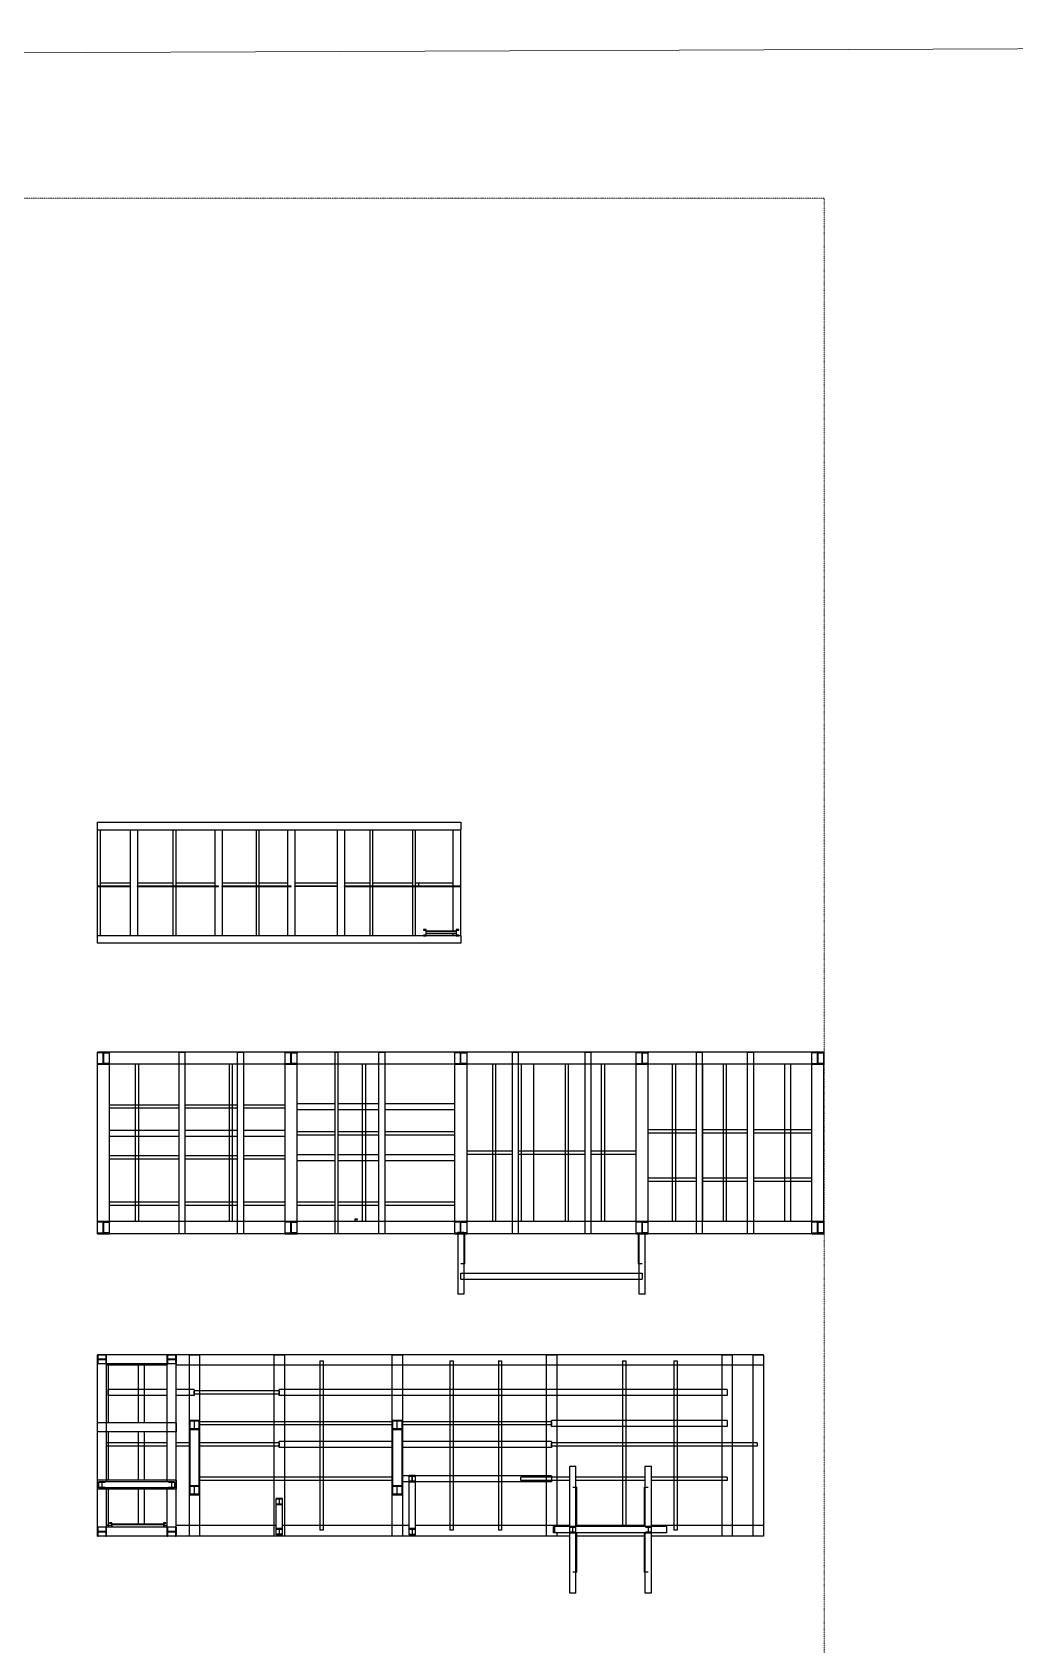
# Model space of a CAD drawing. Header units: inches. Extents: x 19 to 1016051, y 34 to 210034.
# Drawn here: x 147918 to 163497, y 147644 to 173222 of the extents above; entities that cross this region are included whole.
import ezdxf

# ---------------------------------------------------------------- set-up
doc = ezdxf.new("R2010")
doc.units = ezdxf.units.IN
doc.header["$MEASUREMENT"] = 0
doc.linetypes.add('DIVIDE2', pattern=[0.625, 0.25, -0.125, 0, -0.125, 0, -0.125])
doc.layers.add('CABLEROUTEALL-EMBED 1_DWG$0$DwgTemplate', color=7, linetype='Continuous')
doc.layers.add('Layout', color=6, linetype='Continuous', lineweight=20)

msp = doc.modelspace()

# ---------------------------------------------------------------- linework, layer by layer
at = {"layer": 'CABLEROUTEALL-EMBED 1_DWG$0$DwgTemplate', "color": 252, "linetype": 'Continuous'}
for p, q in [((148952, 160691), (154712, 160691)), ((148952, 160572), (148952, 160691)), ((154712, 160691), (154712, 160572)), ((148952, 160572), (148999, 160572)), ((148952, 158891), (148952, 160572)), ((148952, 160572), (154712, 160572)), ((148999, 158891), (148999, 160572)), ((149469, 160572), (149469, 158891)), ((149469, 160572), (149588, 160572)), ((149588, 160572), (149588, 158891)), ((150154, 160572), (150200, 160572)), ((150154, 158891), (150154, 160572)), ((150200, 158891), (150200, 160572)), ((150813, 160572), (150932, 160572)), ((150813, 160572), (150813, 158891)), ((150932, 160572), (150932, 158891)), ((151467, 160572), (151513, 160572)), ((151467, 160572), (151467, 158891)), ((151513, 160572), (151513, 158891)), ((151965, 160572), (151965, 158891)), ((151965, 160572), (152084, 160572)), ((152084, 160572), (152084, 158891)), ((152752, 160572), (152871, 160572)), ((152752, 160572), (152752, 158891)), ((152871, 160572), (152871, 158891)), ((153274, 160572), (153320, 160572)), ((153274, 158891), (153274, 160572)), ((153320, 158891), (153320, 160572)), ((153946, 160572), (153946, 158891)), ((153946, 160572), (153992, 160572)), ((153992, 160572), (153992, 158891)), ((154593, 160572), (154712, 160572)), ((154593, 158967), (154593, 160572)), ((154712, 158891), (154712, 160572)), ((149469, 159677), (148952, 159677)), ((148952, 159677), (148952, 159671)), ((148952, 159671), (149469, 159671)), ((148999, 159732), (149469, 159732)), ((149469, 159677), (149469, 159671)), ((149588, 159732), (150154, 159732)), ((149588, 159671), (149588, 159677)), ((150872, 159677), (149588, 159677)), ((149588, 159671), (150872, 159671)), ((150200, 159732), (150813, 159732)), ((150872, 159671), (150872, 159677)), ((150932, 159732), (151467, 159732)), ((150932, 159671), (150932, 159677)), ((152024, 159677), (150932, 159677)), ((150932, 159671), (152024, 159671)), ((151513, 159732), (151965, 159732)), ((152024, 159671), (152024, 159677)), ((152084, 159732), (152752, 159732)), ((152084, 159671), (152084, 159677)), ((152752, 159677), (152084, 159677)), ((152752, 159671), (152084, 159671)), ((152752, 159677), (152752, 159671)), ((152871, 159732), (153274, 159732)), ((152871, 159671), (152871, 159677)), ((154712, 159677), (152871, 159677)), ((152871, 159671), (154712, 159671)), ((153320, 159732), (153946, 159732)), ((153992, 159732), (154593, 159732)), ((153992, 159732), (154049, 159732)), ((154049, 159677), (153992, 159677)), ((153992, 159671), (153992, 159677)), ((153992, 159671), (154049, 159671)), ((154049, 159677), (154049, 159732)), ((154049, 159671), (154049, 159677)), ((154712, 159671), (154712, 159677)), ((154123, 158891), (148952, 158891)), ((148952, 158772), (148952, 158891)), ((148999, 158891), (148952, 158891)), ((149588, 158891), (149469, 158891)), ((150200, 158891), (150154, 158891)), ((150932, 158891), (150813, 158891)), ((151513, 158891), (151467, 158891)), ((152084, 158891), (151965, 158891)), ((152871, 158891), (152752, 158891)), ((153320, 158891), (153274, 158891)), ((153992, 158891), (153946, 158891)), ((154162, 158987), (154123, 158987)), ((154123, 158987), (154123, 158980)), ((154123, 158980), (154159, 158980)), ((154123, 158897), (154123, 158890)), ((154159, 158897), (154123, 158897)), ((154123, 158890), (154162, 158890)), ((154159, 158980), (154159, 158897)), ((154162, 158890), (154162, 158987)), ((154162, 158967), (154642, 158967)), ((154162, 158957), (154642, 158957)), ((154642, 158918), (154162, 158918)), ((154642, 158891), (154162, 158891)), ((154593, 158891), (154593, 158918)), ((154642, 158891), (154593, 158891)), ((154642, 158987), (154642, 158890)), ((154680, 158987), (154642, 158987)), ((154642, 158890), (154680, 158890)), ((154645, 158980), (154680, 158980)), ((154645, 158897), (154645, 158980)), ((154680, 158897), (154645, 158897)), ((154680, 158980), (154680, 158987)), ((154680, 158890), (154680, 158897)), ((154712, 158891), (154680, 158891)), ((154712, 158891), (154680, 158891)), ((154712, 158891), (154712, 158772)), ((154712, 158772), (148952, 158772)), ((148952, 157032), (148952, 157044)), ((148952, 157044), (149144, 157044)), ((148952, 156852), (148952, 157044)), ((160471, 157044), (148952, 157044)), ((148952, 154164), (148952, 157044)), ((148952, 157044), (149144, 157044)), ((149045, 157032), (148952, 157032)), ((148952, 156863), (149045, 156863)), ((148952, 156863), (148952, 156852)), ((148952, 156852), (149144, 156852)), ((160471, 156852), (148952, 156852)), ((149045, 156863), (149045, 157032)), ((149052, 157032), (149144, 157032)), ((149052, 156863), (149052, 157032)), ((149144, 156863), (149052, 156863)), ((149144, 157044), (149144, 157032)), ((149144, 154164), (149144, 157044)), ((149144, 156852), (149144, 156863)), ((149551, 156852), (149551, 154356)), ((149602, 156852), (149602, 154356)), ((150248, 154164), (150248, 157044)), ((150248, 157044), (150344, 157044)), ((150344, 154164), (150344, 157044)), ((151039, 156852), (151039, 154356)), ((151090, 156852), (151090, 154356)), ((151170, 157044), (151266, 157044)), ((151170, 157044), (151170, 154164)), ((151266, 157044), (151266, 154164)), ((151928, 157044), (152120, 157044)), ((151928, 154164), (151928, 157044)), ((151928, 157044), (152120, 157044)), ((151928, 157032), (151928, 157044)), ((152020, 157032), (151928, 157032)), ((151928, 156863), (152020, 156863)), ((151928, 156863), (151928, 156852)), ((151928, 156852), (152120, 156852)), ((152020, 156863), (152020, 157032)), ((152028, 156863), (152028, 157032)), ((152028, 157032), (152120, 157032)), ((152120, 156863), (152028, 156863)), ((152120, 154164), (152120, 157044)), ((152120, 157044), (152120, 157032)), ((152120, 156852), (152120, 156863)), ((152719, 154164), (152719, 157044)), ((152719, 157044), (152769, 157044)), ((152769, 154164), (152769, 157044)), ((153151, 156852), (153151, 154356)), ((153201, 156852), (153201, 154356)), ((153416, 154164), (153416, 157044)), ((153416, 157044), (153512, 157044)), ((153512, 154164), (153512, 157044)), ((154616, 157044), (154616, 154164)), ((154616, 157044), (154808, 157044)), ((154616, 157044), (154808, 157044)), ((154616, 157032), (154616, 157044)), ((154708, 157032), (154616, 157032)), ((154616, 156863), (154616, 156852)), ((154616, 156863), (154708, 156863)), ((154616, 156852), (154808, 156852)), ((154708, 156863), (154708, 157032)), ((154716, 157032), (154808, 157032)), ((154716, 156863), (154716, 157032)), ((154808, 156863), (154716, 156863)), ((154808, 157044), (154808, 154164)), ((154808, 157044), (154808, 157032)), ((154808, 156852), (154808, 156863)), ((155214, 156852), (155214, 154356)), ((155265, 156852), (155265, 154356)), ((155528, 157044), (155624, 157044)), ((155528, 157044), (155528, 154164)), ((155624, 157044), (155624, 154164)), ((155672, 156852), (155672, 154356)), ((155864, 156852), (155864, 154356)), ((156366, 156852), (156366, 154356)), ((156417, 156852), (156417, 154356)), ((156680, 157044), (156776, 157044)), ((156680, 157044), (156680, 154164)), ((156776, 157044), (156776, 154164)), ((156942, 156852), (156942, 154356)), ((156993, 156852), (156993, 154356)), ((157495, 157032), (157495, 157044)), ((157495, 157044), (157687, 157044)), ((157495, 154164), (157495, 157044)), ((157495, 157044), (157687, 157044)), ((157588, 157032), (157495, 157032)), ((157495, 156863), (157588, 156863)), ((157495, 156863), (157495, 156852)), ((157495, 156852), (157687, 156852)), ((157588, 156863), (157588, 157032)), ((157595, 157032), (157687, 157032)), ((157595, 156863), (157595, 157032)), ((157687, 156863), (157595, 156863)), ((157687, 157044), (157687, 157032)), ((157687, 154164), (157687, 157044)), ((157687, 156852), (157687, 156863)), ((158065, 156852), (158065, 154356)), ((158116, 156852), (158116, 154356)), ((158446, 157044), (158446, 154164)), ((158446, 157044), (158542, 157044)), ((158542, 157044), (158542, 154164)), ((158547, 156852), (158547, 154356)), ((158872, 156852), (158872, 154356)), ((158922, 156852), (158922, 154356)), ((159257, 157044), (159257, 154164)), ((159257, 157044), (159353, 157044)), ((159353, 157044), (159353, 154164)), ((159847, 156852), (159847, 154356)), ((159943, 156852), (159943, 154356)), ((160279, 154164), (160279, 157044)), ((160279, 157044), (160471, 157044)), ((160279, 157032), (160279, 157044)), ((160279, 157044), (160471, 157044)), ((160371, 157032), (160279, 157032)), ((160279, 156863), (160279, 156852)), ((160279, 156863), (160371, 156863)), ((160279, 156852), (160471, 156852)), ((160371, 156863), (160371, 157032)), ((160379, 157032), (160471, 157032)), ((160379, 156863), (160379, 157032)), ((160471, 156863), (160379, 156863)), ((160471, 154164), (160471, 157044)), ((160471, 157044), (160471, 156852)), ((160471, 157044), (160471, 157032)), ((160471, 156852), (160471, 156863)), ((150248, 156205), (149144, 156205)), ((150248, 156155), (149144, 156155)), ((151170, 156205), (150344, 156205)), ((151170, 156155), (150344, 156155)), ((151928, 156205), (151266, 156205)), ((151928, 156155), (151266, 156155)), ((152120, 156228), (152719, 156228)), ((152120, 156132), (152719, 156132)), ((152769, 156228), (153416, 156228)), ((152769, 156132), (153416, 156132)), ((153512, 156228), (154616, 156228)), ((153512, 156132), (154616, 156132)), ((149144, 155806), (150248, 155806)), ((150344, 155806), (151170, 155806)), ((151266, 155806), (151928, 155806)), ((152120, 155783), (152719, 155783)), ((152769, 155783), (153416, 155783)), ((153512, 155783), (154616, 155783)), ((158446, 155812), (157687, 155812)), ((159257, 155812), (158542, 155812)), ((160279, 155812), (159353, 155812)), ((149144, 155710), (150248, 155710)), ((150344, 155710), (151170, 155710)), ((151266, 155710), (151928, 155710)), ((152120, 155732), (152719, 155732)), ((152769, 155732), (153416, 155732)), ((153512, 155732), (154616, 155732)), ((158446, 155761), (157687, 155761)), ((159257, 155761), (158542, 155761)), ((160279, 155761), (159353, 155761)), ((150248, 155399), (149144, 155399)), ((150248, 155348), (149144, 155348)), ((151170, 155399), (150344, 155399)), ((151170, 155348), (150344, 155348)), ((151928, 155399), (151266, 155399)), ((151928, 155348), (151266, 155348)), ((152120, 155422), (152719, 155422)), ((152120, 155326), (152719, 155326)), ((152769, 155422), (153416, 155422)), ((152769, 155326), (153416, 155326)), ((153512, 155422), (154616, 155422)), ((153512, 155326), (154616, 155326)), ((155528, 155471), (154808, 155471)), ((155528, 155420), (154808, 155420)), ((156680, 155471), (155624, 155471)), ((156680, 155420), (155624, 155420)), ((157495, 155471), (156776, 155471)), ((157495, 155420), (156776, 155420)), ((158446, 155044), (157687, 155044)), ((159257, 155044), (158542, 155044)), ((160279, 155044), (159353, 155044)), ((158446, 154993), (157687, 154993)), ((159257, 154993), (158542, 154993)), ((160279, 154993), (159353, 154993)), ((149144, 154670), (150248, 154670)), ((149144, 154619), (150248, 154619)), ((150344, 154670), (151170, 154670)), ((150344, 154619), (151170, 154619)), ((151266, 154670), (151928, 154670)), ((151266, 154619), (151928, 154619)), ((152120, 154670), (152719, 154670)), ((152120, 154619), (152719, 154619)), ((152769, 154670), (153416, 154670)), ((152769, 154619), (153416, 154619)), ((153512, 154670), (154616, 154670)), ((153512, 154619), (154616, 154619)), ((160471, 154356), (148952, 154356)), ((148952, 154164), (148952, 154356)), ((148952, 154356), (149144, 154356)), ((148952, 154345), (148952, 154356)), ((149045, 154345), (148952, 154345)), ((149045, 154176), (149045, 154345)), ((149052, 154345), (149144, 154345)), ((149052, 154176), (149052, 154345)), ((149144, 154356), (149144, 154345)), ((151928, 154356), (152120, 154356)), ((151928, 154345), (151928, 154356)), ((152020, 154345), (151928, 154345)), ((152020, 154176), (152020, 154345)), ((152028, 154176), (152028, 154345)), ((152028, 154345), (152120, 154345)), ((152120, 154356), (152120, 154345)), ((152719, 154357), (152127, 154357)), ((152127, 154356), (152127, 154357)), ((153034, 154357), (152769, 154357)), ((153073, 154395), (153034, 154395)), ((153034, 154395), (153034, 154356)), ((153037, 154388), (153073, 154388)), ((153037, 154356), (153037, 154388)), ((153073, 154388), (153073, 154395)), ((154616, 154356), (154808, 154356)), ((154616, 154345), (154616, 154356)), ((154708, 154345), (154616, 154345)), ((154708, 154176), (154708, 154345)), ((154716, 154345), (154808, 154345)), ((154716, 154176), (154716, 154345)), ((154808, 154356), (154808, 154345)), ((157495, 154345), (157495, 154356)), ((157495, 154356), (157687, 154356)), ((157588, 154345), (157495, 154345)), ((157588, 154176), (157588, 154345)), ((157595, 154176), (157595, 154345)), ((157595, 154345), (157687, 154345)), ((157687, 154356), (157687, 154345)), ((160279, 154356), (160471, 154356)), ((160279, 154345), (160279, 154356)), ((160371, 154345), (160279, 154345)), ((160371, 154176), (160371, 154345)), ((160379, 154176), (160379, 154345)), ((160379, 154345), (160471, 154345)), ((160471, 154356), (160471, 154345)), ((160471, 154356), (160471, 154164)), ((148952, 154176), (148952, 154164)), ((148952, 154176), (149045, 154176)), ((160471, 154164), (148952, 154164)), ((149144, 154164), (148952, 154164)), ((148952, 154164), (149144, 154164)), ((149144, 154176), (149052, 154176)), ((149144, 154164), (149144, 154176)), ((150344, 154164), (150248, 154164)), ((151266, 154164), (151170, 154164)), ((151928, 154176), (151928, 154164)), ((151928, 154176), (152020, 154176)), ((151928, 154164), (152120, 154164)), ((152120, 154164), (151928, 154164)), ((152120, 154176), (152028, 154176)), ((152120, 154164), (152120, 154176)), ((152769, 154164), (152719, 154164)), ((153512, 154164), (153416, 154164)), ((154616, 154176), (154708, 154176)), ((154616, 154176), (154616, 154164)), ((154808, 154164), (154616, 154164)), ((154616, 154164), (154808, 154164)), ((154664, 154189), (154664, 153204)), ((154664, 154189), (154760, 154189)), ((154808, 154176), (154716, 154176)), ((154760, 154189), (154760, 153204)), ((154772, 154164), (154772, 153684)), ((154808, 154164), (154808, 154176)), ((155624, 154164), (155528, 154164)), ((156776, 154164), (156680, 154164)), ((157495, 154176), (157588, 154176)), ((157495, 154176), (157495, 154164)), ((157495, 154164), (157687, 154164)), ((157687, 154164), (157495, 154164)), ((157531, 153684), (157531, 154164)), ((157531, 154164), (157543, 154164)), ((157543, 154165), (157639, 154165)), ((157543, 153204), (157543, 154165)), ((157687, 154176), (157595, 154176)), ((157639, 153204), (157639, 154165)), ((157687, 154164), (157687, 154176)), ((158542, 154164), (158446, 154164)), ((159353, 154164), (159257, 154164)), ((160279, 154176), (160279, 154164)), ((160279, 154176), (160371, 154176)), ((160279, 154164), (160471, 154164)), ((160471, 154164), (160279, 154164)), ((160471, 154176), (160379, 154176)), ((160471, 154164), (160471, 154176)), ((154772, 153684), (154712, 153684)), ((154712, 153444), (154712, 153540)), ((154712, 153540), (157591, 153540)), ((154760, 153680), (154772, 153680)), ((154772, 153680), (154772, 153684)), ((157531, 153684), (157531, 153680)), ((157591, 153684), (157531, 153684)), ((157531, 153680), (157543, 153680)), ((157591, 153540), (157591, 153444)), ((154712, 153444), (157591, 153444)), ((154760, 153204), (154664, 153204)), ((157639, 153204), (157543, 153204)), ((148952, 152244), (149096, 152244)), ((148952, 149365), (148952, 152244)), ((148962, 152244), (148952, 152244)), ((148952, 152244), (148952, 152100)), ((148952, 152100), (148952, 152244)), ((150200, 152244), (148952, 152244)), ((148962, 152176), (148962, 152244)), ((149096, 152244), (149087, 152244)), ((149087, 152244), (149087, 152176)), ((149096, 150228), (149096, 152244)), ((149096, 152100), (149096, 152244)), ((150066, 152244), (150056, 152244)), ((150056, 152244), (150056, 152100)), ((150056, 152244), (150200, 152244)), ((150056, 150228), (150056, 152244)), ((150066, 152176), (150066, 152244)), ((150191, 152244), (150191, 152176)), ((150200, 152244), (150191, 152244)), ((150200, 152100), (150200, 152244)), ((159511, 152244), (150200, 152244)), ((150200, 152244), (150200, 152100)), ((150200, 149365), (150200, 152244)), ((150404, 152244), (150404, 149365)), ((150404, 152244), (150572, 152244)), ((150572, 152244), (150572, 149365)), ((151748, 152244), (151748, 149365)), ((151748, 152244), (151916, 152244)), ((151916, 152244), (151916, 149365)), ((153620, 152244), (153620, 149365)), ((153620, 152244), (153788, 152244)), ((153788, 152244), (153788, 149365)), ((156068, 152244), (156068, 149365)), ((156068, 152244), (156236, 152244)), ((156236, 152244), (156236, 149517)), ((158851, 152244), (158851, 149365)), ((158851, 152244), (159019, 152244)), ((159019, 152244), (159019, 149365)), ((159343, 152244), (159343, 149365)), ((159343, 152244), (159511, 152244)), ((159511, 152244), (159511, 152076)), ((159511, 152244), (159511, 149365)), ((148952, 152100), (148962, 152100)), ((150200, 152100), (148952, 152100)), ((149087, 152176), (148962, 152176)), ((148962, 152169), (149087, 152169)), ((148962, 152100), (148962, 152169)), ((149087, 152169), (149087, 152100)), ((149087, 152100), (149096, 152100)), ((150056, 152076), (149096, 152076)), ((149120, 152100), (149120, 151165)), ((149596, 152100), (149596, 151165)), ((149692, 152100), (149692, 151165)), ((150056, 152100), (150066, 152100)), ((150191, 152176), (150066, 152176)), ((150066, 152100), (150066, 152169)), ((150066, 152169), (150191, 152169)), ((150191, 152169), (150191, 152100)), ((150191, 152100), (150200, 152100)), ((159511, 152076), (150200, 152076)), ((152479, 152148), (152529, 152148)), ((152479, 152148), (152479, 149461)), ((152529, 152148), (152529, 149461)), ((154542, 152148), (154593, 152148)), ((154542, 152148), (154542, 149461)), ((154593, 152148), (154593, 149461)), ((155310, 152148), (155310, 149461)), ((155310, 152148), (155361, 152148)), ((155361, 152148), (155361, 149461)), ((157278, 152148), (157329, 152148)), ((157278, 152148), (157278, 149517)), ((157329, 152148), (157329, 149517)), ((158094, 152148), (158145, 152148)), ((158094, 152148), (158094, 149461)), ((158145, 152148), (158145, 149461)), ((150056, 151692), (149120, 151692)), ((149120, 151596), (149120, 151692)), ((150488, 151692), (150200, 151692)), ((150488, 151692), (150488, 151596)), ((158935, 151692), (151832, 151692)), ((151832, 151596), (151832, 151692)), ((158935, 151692), (158935, 151596)), ((150056, 151596), (149120, 151596)), ((150488, 151596), (150200, 151596)), ((150488, 151619), (150488, 151670)), ((151832, 151670), (150488, 151670)), ((151832, 151619), (150488, 151619)), ((151832, 151670), (151832, 151619)), ((158935, 151596), (151832, 151596)), ((150560, 151203), (150416, 151203)), ((150416, 151203), (150416, 151193)), ((150416, 151203), (150416, 150022)), ((150416, 151203), (150560, 151203)), ((150416, 151193), (150485, 151193)), ((150485, 151193), (150485, 151069)), ((150492, 151069), (150492, 151193)), ((150492, 151193), (150560, 151193)), ((150560, 151193), (150560, 151203)), ((150560, 151203), (150560, 150022)), ((153632, 151180), (150560, 151180)), ((153776, 151203), (153632, 151203)), ((153632, 151203), (153632, 151193)), ((153632, 151203), (153776, 151203)), ((153632, 151203), (153632, 150022)), ((153632, 151193), (153701, 151193)), ((153701, 151193), (153701, 151069)), ((153707, 151193), (153776, 151193)), ((153707, 151069), (153707, 151193)), ((153776, 151193), (153776, 151203)), ((153776, 151203), (153776, 150022)), ((156152, 151180), (153776, 151180)), ((158935, 151203), (156152, 151203)), ((156152, 151107), (156152, 151203)), ((156152, 151180), (156152, 151130)), ((158935, 151203), (158935, 151107)), ((148952, 151021), (148952, 151165)), ((150200, 151165), (148952, 151165)), ((150200, 151021), (148952, 151021)), ((149120, 151021), (149120, 150253)), ((149596, 151021), (149596, 150253)), ((149692, 151021), (149692, 150253)), ((150200, 151165), (150200, 151021)), ((150416, 151069), (150416, 151059)), ((150485, 151069), (150416, 151069)), ((150416, 151059), (150560, 151059)), ((150560, 151069), (150492, 151069)), ((153632, 151130), (150560, 151130)), ((150560, 151059), (150560, 151069)), ((153701, 151069), (153632, 151069)), ((153632, 151069), (153632, 151059)), ((153632, 151059), (153776, 151059)), ((153776, 151069), (153707, 151069)), ((156152, 151130), (153776, 151130)), ((153776, 151059), (153776, 151069)), ((158935, 151107), (156152, 151107)), ((150056, 150844), (149096, 150844)), ((150056, 150794), (149096, 150794)), ((150416, 150844), (150200, 150844)), ((150416, 150794), (150200, 150794)), ((151832, 150844), (150560, 150844)), ((151832, 150794), (150560, 150794)), ((153632, 150867), (151832, 150867)), ((151832, 150771), (151832, 150867)), ((151832, 150844), (151832, 150794)), ((153632, 150771), (151832, 150771)), ((156152, 150867), (153776, 150867)), ((156152, 150771), (153776, 150771)), ((156152, 150867), (156152, 150771)), ((156152, 150794), (156152, 150844)), ((159415, 150844), (156152, 150844)), ((159415, 150794), (156152, 150794)), ((159415, 150844), (159415, 150794)), ((156440, 148461), (156440, 150477)), ((156440, 150477), (156536, 150477)), ((156536, 148461), (156536, 150477)), ((157639, 150477), (157735, 150477)), ((157639, 149517), (157639, 150477)), ((157735, 148461), (157735, 150477)), ((148952, 150109), (148952, 150253)), ((150200, 150253), (148952, 150253)), ((149072, 150229), (148976, 150229)), ((148976, 150229), (148976, 150221)), ((150176, 150228), (148976, 150228)), ((148976, 150132), (148976, 150228)), ((148976, 150221), (149022, 150221)), ((149022, 150221), (149022, 150140)), ((149027, 150140), (149027, 150221)), ((149027, 150221), (149072, 150221)), ((149072, 150221), (149072, 150229)), ((150080, 150229), (150080, 150221)), ((150176, 150229), (150080, 150229)), ((150080, 150221), (150125, 150221)), ((150125, 150221), (150125, 150140)), ((150131, 150140), (150131, 150221)), ((150131, 150221), (150176, 150221)), ((150176, 150221), (150176, 150229)), ((150176, 150228), (150176, 150132)), ((150200, 150253), (150200, 150109)), ((150416, 150166), (150416, 150157)), ((150560, 150166), (150416, 150166)), ((150416, 150157), (150485, 150157)), ((150485, 150157), (150485, 150032)), ((150492, 150032), (150492, 150157)), ((150492, 150157), (150560, 150157)), ((153632, 150302), (150560, 150302)), ((153632, 150251), (150560, 150251)), ((150560, 150157), (150560, 150166)), ((153632, 150166), (153632, 150157)), ((153776, 150166), (153632, 150166)), ((153632, 150157), (153701, 150157)), ((153701, 150157), (153701, 150032)), ((153707, 150157), (153776, 150157)), ((153707, 150032), (153707, 150157)), ((153894, 150325), (153776, 150325)), ((153894, 150229), (153776, 150229)), ((153776, 150157), (153776, 150166)), ((153894, 150326), (153993, 150326)), ((153894, 149386), (153894, 150326)), ((153990, 150326), (153894, 150326)), ((153894, 150326), (153894, 150318)), ((153894, 150318), (153940, 150318)), ((153894, 150238), (153894, 150230)), ((153940, 150238), (153894, 150238)), ((153894, 150230), (153990, 150230)), ((153940, 150318), (153940, 150238)), ((153945, 150238), (153945, 150318)), ((153945, 150318), (153990, 150318)), ((153990, 150238), (153945, 150238)), ((153990, 150318), (153990, 150326)), ((153990, 150230), (153990, 150238)), ((153993, 149386), (153993, 150326)), ((156152, 150325), (153993, 150325)), ((156152, 150229), (153993, 150229)), ((156440, 150302), (155668, 150302)), ((155668, 150251), (155668, 150302)), ((156440, 150251), (155668, 150251)), ((156152, 150325), (156152, 150229)), ((157639, 150302), (156536, 150302)), ((157639, 150251), (156536, 150251)), ((156548, 150144), (156536, 150144)), ((156548, 150141), (156548, 150144)), ((157639, 150145), (157627, 150145)), ((157627, 150145), (157627, 150141)), ((158935, 150302), (157735, 150302)), ((158935, 150251), (157735, 150251)), ((158935, 150302), (158935, 150251)), ((150200, 150109), (148952, 150109)), ((148976, 150140), (148976, 150133)), ((149022, 150140), (148976, 150140)), ((148976, 150133), (149072, 150133)), ((150176, 150132), (148976, 150132)), ((149072, 150140), (149027, 150140)), ((149072, 150133), (149072, 150140)), ((149096, 149365), (149096, 150132)), ((149120, 150109), (149120, 149509)), ((149596, 150109), (149596, 149557)), ((149692, 150109), (149692, 149557)), ((150056, 149365), (150056, 150132)), ((150080, 150140), (150080, 150133)), ((150125, 150140), (150080, 150140)), ((150080, 150133), (150176, 150133)), ((150176, 150140), (150131, 150140)), ((150176, 150133), (150176, 150140)), ((150485, 150032), (150416, 150032)), ((150416, 150032), (150416, 150022)), ((150416, 150022), (150560, 150022)), ((150560, 150022), (150416, 150022)), ((150560, 150032), (150492, 150032)), ((150560, 150022), (150560, 150032)), ((151788, 149965), (151788, 149957)), ((151884, 149965), (151788, 149965)), ((151788, 149389), (151788, 149965)), ((151788, 149965), (151884, 149965)), ((151788, 149957), (151833, 149957)), ((151833, 149957), (151833, 149876)), ((151839, 149876), (151839, 149957)), ((151839, 149957), (151884, 149957)), ((151884, 149957), (151884, 149965)), ((151884, 149389), (151884, 149965)), ((153632, 150032), (153632, 150022)), ((153701, 150032), (153632, 150032)), ((153632, 150022), (153776, 150022)), ((153776, 150022), (153632, 150022)), ((153776, 150032), (153707, 150032)), ((153776, 150022), (153776, 150032)), ((156488, 150141), (156548, 150141)), ((156548, 150141), (156548, 149517)), ((157627, 149517), (157627, 150141)), ((157627, 150141), (157687, 150141)), ((151788, 149876), (151788, 149869)), ((151833, 149876), (151788, 149876)), ((151788, 149869), (151884, 149869)), ((151884, 149876), (151839, 149876)), ((151884, 149869), (151884, 149876)), ((148952, 149509), (148952, 149365)), ((148962, 149509), (148952, 149509)), ((148952, 149365), (148952, 149509)), ((150200, 149509), (148952, 149509)), ((148962, 149440), (148962, 149509)), ((149087, 149440), (148962, 149440)), ((148962, 149365), (148962, 149433)), ((148962, 149433), (149087, 149433)), ((149096, 149509), (149087, 149509)), ((149087, 149509), (149087, 149440)), ((149087, 149433), (149087, 149365)), ((149178, 149533), (149096, 149533)), ((149096, 149365), (149096, 149509)), ((149181, 149577), (149142, 149577)), ((149142, 149577), (149142, 149570)), ((149142, 149570), (149178, 149570)), ((149178, 149570), (149178, 149509)), ((149181, 149509), (149181, 149577)), ((150001, 149557), (149181, 149557)), ((150001, 149547), (149181, 149547)), ((150039, 149577), (150001, 149577)), ((150001, 149577), (150001, 149509)), ((150004, 149570), (150039, 149570)), ((150004, 149509), (150004, 149570)), ((150009, 149547), (150004, 149547)), ((150016, 149547), (150009, 149547)), ((150009, 149547), (150009, 149509)), ((150016, 149547), (150016, 149509)), ((150056, 149533), (150016, 149533)), ((150039, 149570), (150039, 149577)), ((150066, 149509), (150056, 149509)), ((150056, 149509), (150056, 149365)), ((150066, 149440), (150066, 149509)), ((150191, 149440), (150066, 149440)), ((150066, 149365), (150066, 149433)), ((150066, 149433), (150191, 149433)), ((150191, 149509), (150191, 149440)), ((150200, 149509), (150191, 149509)), ((150191, 149433), (150191, 149365)), ((151788, 149533), (150200, 149533)), ((150200, 149509), (150200, 149365)), ((150200, 149365), (150200, 149509)), ((151884, 149485), (151788, 149485)), ((151788, 149485), (151788, 149477)), ((151788, 149477), (151833, 149477)), ((151833, 149396), (151788, 149396)), ((151788, 149396), (151788, 149389)), ((151788, 149389), (151884, 149389)), ((151884, 149389), (151788, 149389)), ((151833, 149477), (151833, 149396)), ((151839, 149396), (151839, 149477)), ((151839, 149477), (151884, 149477)), ((151884, 149396), (151839, 149396)), ((153894, 149533), (151884, 149533)), ((151884, 149477), (151884, 149485)), ((151884, 149389), (151884, 149396)), ((152529, 149461), (152479, 149461)), ((153993, 149487), (153894, 149487)), ((153894, 149487), (153894, 149479)), ((153894, 149479), (153940, 149479)), ((153940, 149394), (153894, 149394)), ((153894, 149394), (153894, 149386)), ((153894, 149386), (153993, 149386)), ((153993, 149386), (153894, 149386)), ((153940, 149479), (153940, 149394)), ((153947, 149479), (153993, 149479)), ((153947, 149394), (153947, 149479)), ((153993, 149394), (153947, 149394)), ((156440, 149533), (153993, 149533)), ((153993, 149479), (153993, 149487)), ((153993, 149386), (153993, 149394)), ((154593, 149461), (154542, 149461)), ((155361, 149461), (155310, 149461)), ((156183, 149517), (156183, 149421)), ((156184, 149517), (156183, 149517)), ((156183, 149421), (156184, 149421)), ((156184, 149472), (156184, 149517)), ((156199, 149517), (156184, 149517)), ((156199, 149472), (156184, 149472)), ((156184, 149421), (156184, 149466)), ((156184, 149466), (156199, 149466)), ((156199, 149421), (156184, 149421)), ((156200, 149517), (156199, 149517)), ((156199, 149517), (156199, 149472)), ((156199, 149466), (156199, 149421)), ((156199, 149421), (156200, 149421)), ((156440, 149517), (156200, 149517)), ((156200, 149421), (156200, 149517)), ((156440, 149421), (156200, 149421)), ((156236, 149421), (156236, 149365)), ((156536, 149517), (156440, 149517)), ((156440, 149517), (156440, 149509)), ((156440, 149509), (156485, 149509)), ((156485, 149429), (156440, 149429)), ((156440, 149429), (156440, 149421)), ((156440, 149421), (156536, 149421)), ((156485, 149509), (156485, 149429)), ((156490, 149509), (156536, 149509)), ((156490, 149429), (156490, 149509)), ((156536, 149429), (156490, 149429)), ((157642, 149517), (156536, 149517)), ((156536, 149509), (156536, 149517)), ((156536, 149421), (156536, 149429)), ((157642, 149421), (156536, 149421)), ((157627, 149533), (156548, 149533)), ((156548, 149421), (156548, 148797)), ((157627, 148797), (157627, 149421)), ((157639, 148461), (157639, 149421)), ((157735, 149517), (157642, 149517)), ((157642, 149509), (157685, 149509)), ((157685, 149429), (157642, 149429)), ((157642, 149421), (157735, 149421)), ((157685, 149509), (157685, 149429)), ((157690, 149429), (157690, 149509)), ((157690, 149509), (157735, 149509)), ((157735, 149429), (157690, 149429)), ((159511, 149533), (157735, 149533)), ((157735, 149509), (157735, 149517)), ((157975, 149517), (157735, 149517)), ((157735, 149421), (157735, 149429)), ((157975, 149421), (157735, 149421)), ((157975, 149517), (157975, 149421)), ((158145, 149461), (158094, 149461)), ((159511, 149533), (159511, 149365)), ((148952, 149365), (148962, 149365)), ((149096, 149365), (148952, 149365)), ((150200, 149365), (148952, 149365)), ((149087, 149365), (149096, 149365)), ((150056, 149365), (150066, 149365)), ((150200, 149365), (150056, 149365)), ((150191, 149365), (150200, 149365)), ((156440, 149365), (150200, 149365)), ((150572, 149365), (150404, 149365)), ((151916, 149365), (151748, 149365)), ((153788, 149365), (153620, 149365)), ((156236, 149365), (156068, 149365)), ((157627, 149365), (156548, 149365)), ((159511, 149365), (157735, 149365)), ((159019, 149365), (158851, 149365)), ((159511, 149365), (159343, 149365)), ((156548, 148797), (156488, 148797)), ((156536, 148794), (156548, 148794)), ((156548, 148794), (156548, 148797)), ((157687, 148797), (157627, 148797)), ((157627, 148797), (157627, 148794)), ((157627, 148794), (157639, 148794)), ((156536, 148461), (156440, 148461)), ((157735, 148461), (157639, 148461))]:
    msp.add_line(p, q, dxfattribs=at)
at = {"layer": 'Layout', "color": 251, "linetype": 'DIVIDE2', "ltscale": 10}
msp.add_line((131674, 170592), (160474, 170592), dxfattribs=at)
at = {"layer": 'Layout', "color": 252, "linetype": 'DIVIDE2', "ltscale": 10}
msp.add_line((160474, 170592), (160474, 122592), dxfattribs=at)
msp.add_line((160474, 170592), (160474, 122592), dxfattribs=at)
at = {"layer": 'Layout', "color": 9, "lineweight": 20}
msp.add_lwpolyline([(18902, 87591), (13469, 172840), (129960, 172826), (172948, 172998), (207032, 172835), (208402, 182773), (223944, 178510), (221802, 121405), (221460, 109073), (221150, 102955), (220834, 91086), (220007, 60024, 0.00005), (220007, 60024), (219632, 45841), (205263, 45973), (116140, 45688), (85618, 45960), (51843, 46431), (11520, 45199), (20038, 67197)], format="xyb", close=True, dxfattribs=at)
at = {"layer": 'Layout', "color": 9}
msp.add_lwpolyline([(18902, 87591), (13469, 172840), (129960, 172826), (172948, 172998), (207032, 172835), (208402, 182773), (223944, 178510), (221802, 121405), (221460, 109073), (221150, 102955), (220834, 91086), (220007, 60024, 0.00005), (220007, 60024), (219632, 45841), (205263, 45973), (116140, 45688), (85618, 45960), (51843, 46431), (11520, 45199), (20038, 67197)], format="xyb", close=True, dxfattribs=at)

doc.saveas('drawing.dxf')
